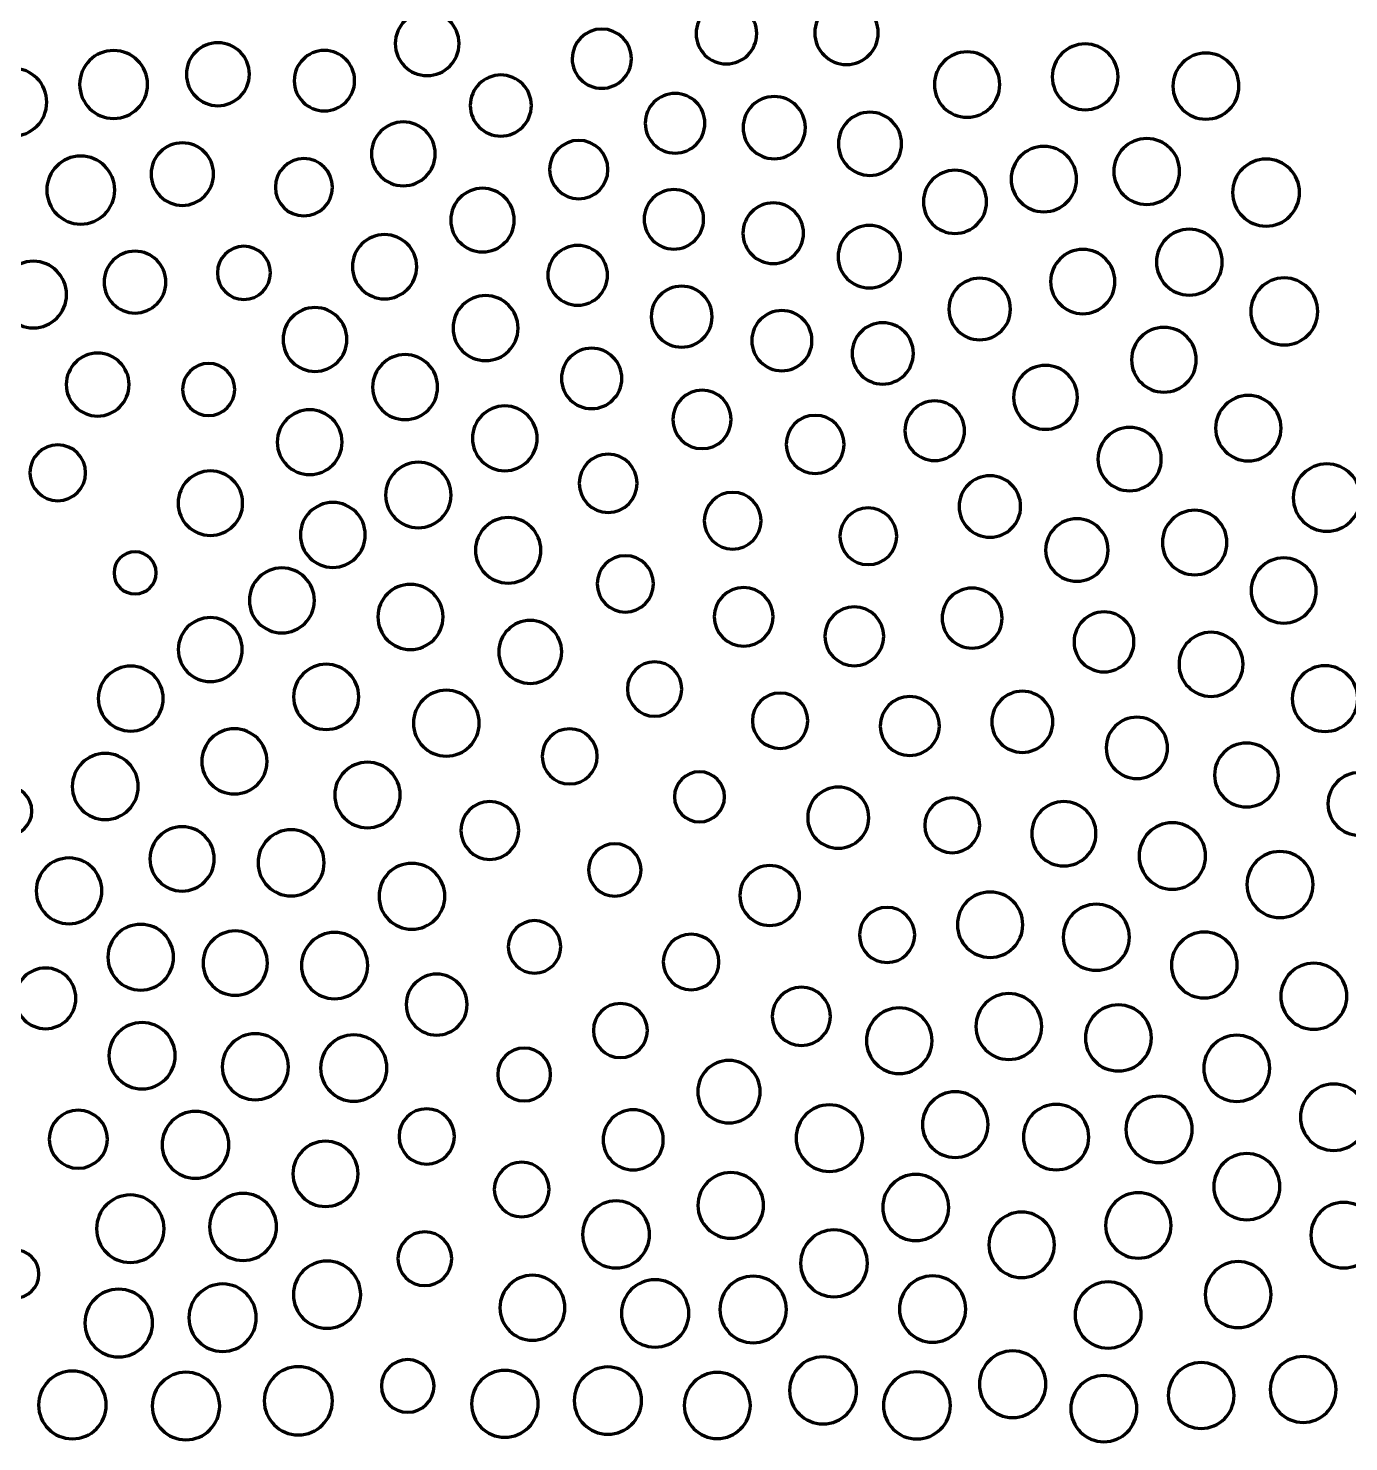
# Model space of a CAD drawing. Header units: inches. Extents: x 1318 to 1675, y 1362 to 1634.
# Drawn here: x 1550.1 to 1606.2, y 1361.9 to 1421.8 of the extents above; entities that cross this region are included whole.
import ezdxf

# ---------------------------------------------------------------- set-up
doc = ezdxf.new("R2010")
doc.units = ezdxf.units.IN
doc.header["$MEASUREMENT"] = 0
doc.layers.add('svg2985', color=7, linetype='Continuous')

# ---------------------------------------------------------------- blocks, each defined once
blk = doc.blocks.new('block 4')
at = {"layer": 'svg2985', "color": 7, "lineweight": 70}
for points in [[(1579.779, 1422.896), (1580.489, 1422.896), (1581.065, 1422.32), (1581.065, 1421.61), (1581.065, 1420.899), (1580.489, 1420.323), (1579.779, 1420.323), (1579.068, 1420.323), (1578.492, 1420.899), (1578.492, 1421.61), (1578.492, 1422.32), (1579.068, 1422.896), (1579.779, 1422.896)], [(1584.877, 1422.987), (1585.62, 1422.987), (1586.222, 1422.384), (1586.222, 1421.642), (1586.222, 1420.899), (1585.62, 1420.297), (1584.877, 1420.297), (1584.134, 1420.297), (1583.532, 1420.899), (1583.532, 1421.642), (1583.532, 1422.384), (1584.134, 1422.987), (1584.877, 1422.987)], [(1567.077, 1422.539), (1567.825, 1422.539), (1568.432, 1421.933), (1568.432, 1421.185), (1568.432, 1420.436), (1567.825, 1419.83), (1567.077, 1419.83), (1566.329, 1419.83), (1565.723, 1420.436), (1565.723, 1421.185), (1565.723, 1421.933), (1566.329, 1422.539), (1567.077, 1422.539)], [(1574.49, 1421.803), (1575.184, 1421.803), (1575.748, 1421.24), (1575.748, 1420.546), (1575.748, 1419.851), (1575.184, 1419.288), (1574.49, 1419.288), (1573.795, 1419.288), (1573.232, 1419.851), (1573.232, 1420.546), (1573.232, 1421.24), (1573.795, 1421.803), (1574.49, 1421.803)], [(1558.197, 1421.222), (1558.934, 1421.222), (1559.532, 1420.624), (1559.532, 1419.886), (1559.532, 1419.149), (1558.934, 1418.551), (1558.197, 1418.551), (1557.459, 1418.551), (1556.861, 1419.149), (1556.861, 1419.886), (1556.861, 1420.624), (1557.459, 1421.222), (1558.197, 1421.222)], [(1595.008, 1421.172), (1595.78, 1421.172), (1596.406, 1420.546), (1596.406, 1419.774), (1596.406, 1419.002), (1595.78, 1418.376), (1595.008, 1418.376), (1594.235, 1418.376), (1593.609, 1419.002), (1593.609, 1419.774), (1593.609, 1420.546), (1594.235, 1421.172), (1595.008, 1421.172)], [(1553.77, 1420.893), (1554.566, 1420.893), (1555.212, 1420.248), (1555.212, 1419.452), (1555.212, 1418.655), (1554.566, 1418.01), (1553.77, 1418.01), (1552.973, 1418.01), (1552.328, 1418.655), (1552.328, 1419.452), (1552.328, 1420.248), (1552.973, 1420.893), (1553.77, 1420.893)], [(1562.717, 1420.893), (1563.426, 1420.893), (1563.999, 1420.319), (1563.999, 1419.611), (1563.999, 1418.903), (1563.426, 1418.329), (1562.717, 1418.329), (1562.009, 1418.329), (1561.435, 1418.903), (1561.435, 1419.611), (1561.435, 1420.319), (1562.009, 1420.893), (1562.717, 1420.893)], [(1589.996, 1420.836), (1590.763, 1420.836), (1591.384, 1420.214), (1591.384, 1419.448), (1591.384, 1418.681), (1590.763, 1418.059), (1589.996, 1418.059), (1589.229, 1418.059), (1588.607, 1418.681), (1588.607, 1419.448), (1588.607, 1420.214), (1589.229, 1420.836), (1589.996, 1420.836)], [(1600.133, 1420.786), (1600.908, 1420.786), (1601.536, 1420.157), (1601.536, 1419.382), (1601.536, 1418.608), (1600.908, 1417.979), (1600.133, 1417.979), (1599.358, 1417.979), (1598.73, 1418.608), (1598.73, 1419.382), (1598.73, 1420.157), (1599.358, 1420.786), (1600.133, 1420.786)], [(1549.496, 1420.136), (1550.29, 1420.136), (1550.933, 1419.493), (1550.933, 1418.699), (1550.933, 1417.906), (1550.29, 1417.263), (1549.496, 1417.263), (1548.702, 1417.263), (1548.059, 1417.906), (1548.059, 1418.699), (1548.059, 1419.493), (1548.702, 1420.136), (1549.496, 1420.136)], [(1570.205, 1419.854), (1570.921, 1419.854), (1571.501, 1419.274), (1571.501, 1418.558), (1571.501, 1417.842), (1570.921, 1417.262), (1570.205, 1417.262), (1569.488, 1417.262), (1568.908, 1417.842), (1568.908, 1418.558), (1568.908, 1419.274), (1569.488, 1419.854), (1570.205, 1419.854)], [(1577.601, 1419.072), (1578.301, 1419.072), (1578.868, 1418.505), (1578.868, 1417.805), (1578.868, 1417.105), (1578.301, 1416.537), (1577.601, 1416.537), (1576.901, 1416.537), (1576.333, 1417.105), (1576.333, 1417.805), (1576.333, 1418.505), (1576.901, 1419.072), (1577.601, 1419.072)], [(1581.81, 1418.94), (1582.54, 1418.94), (1583.131, 1418.349), (1583.131, 1417.62), (1583.131, 1416.89), (1582.54, 1416.299), (1581.81, 1416.299), (1581.081, 1416.299), (1580.49, 1416.89), (1580.49, 1417.62), (1580.49, 1418.349), (1581.081, 1418.94), (1581.81, 1418.94)], [(1585.872, 1418.274), (1586.612, 1418.274), (1587.212, 1417.674), (1587.212, 1416.934), (1587.212, 1416.194), (1586.612, 1415.594), (1585.872, 1415.594), (1585.132, 1415.594), (1584.532, 1416.194), (1584.532, 1416.934), (1584.532, 1417.674), (1585.132, 1418.274), (1585.872, 1418.274)], [(1566.068, 1417.86), (1566.816, 1417.86), (1567.422, 1417.254), (1567.422, 1416.505), (1567.422, 1415.758), (1566.816, 1415.151), (1566.068, 1415.151), (1565.319, 1415.151), (1564.713, 1415.758), (1564.713, 1416.505), (1564.713, 1417.254), (1565.319, 1417.86), (1566.068, 1417.86)], [(1556.688, 1416.973), (1557.42, 1416.973), (1558.014, 1416.38), (1558.014, 1415.648), (1558.014, 1414.916), (1557.42, 1414.322), (1556.688, 1414.322), (1555.956, 1414.322), (1555.363, 1414.916), (1555.363, 1415.648), (1555.363, 1416.38), (1555.956, 1416.973), (1556.688, 1416.973)], [(1573.513, 1417.078), (1574.197, 1417.078), (1574.751, 1416.524), (1574.751, 1415.84), (1574.751, 1415.156), (1574.197, 1414.602), (1573.513, 1414.602), (1572.829, 1414.602), (1572.275, 1415.156), (1572.275, 1415.84), (1572.275, 1416.524), (1572.829, 1417.078), (1573.513, 1417.078)], [(1593.253, 1416.824), (1594.02, 1416.824), (1594.642, 1416.202), (1594.642, 1415.435), (1594.642, 1414.669), (1594.02, 1414.047), (1593.253, 1414.047), (1592.486, 1414.047), (1591.865, 1414.669), (1591.865, 1415.435), (1591.865, 1416.202), (1592.486, 1416.824), (1593.253, 1416.824)], [(1597.619, 1417.157), (1598.391, 1417.157), (1599.017, 1416.531), (1599.017, 1415.759), (1599.017, 1414.987), (1598.391, 1414.361), (1597.619, 1414.361), (1596.847, 1414.361), (1596.221, 1414.987), (1596.221, 1415.759), (1596.221, 1416.531), (1596.847, 1417.157), (1597.619, 1417.157)], [(1552.375, 1416.411), (1553.172, 1416.411), (1553.817, 1415.765), (1553.817, 1414.969), (1553.817, 1414.173), (1553.172, 1413.528), (1552.375, 1413.528), (1551.579, 1413.528), (1550.934, 1414.173), (1550.934, 1414.969), (1550.934, 1415.765), (1551.579, 1416.411), (1552.375, 1416.411)], [(1561.849, 1416.303), (1562.52, 1416.303), (1563.063, 1415.759), (1563.063, 1415.088), (1563.063, 1414.418), (1562.52, 1413.874), (1561.849, 1413.874), (1561.179, 1413.874), (1560.635, 1414.418), (1560.635, 1415.088), (1560.635, 1415.759), (1561.179, 1416.303), (1561.849, 1416.303)], [(1602.686, 1416.286), (1603.471, 1416.286), (1604.108, 1415.649), (1604.108, 1414.864), (1604.108, 1414.078), (1603.471, 1413.441), (1602.686, 1413.441), (1601.9, 1413.441), (1601.264, 1414.078), (1601.264, 1414.864), (1601.264, 1415.649), (1601.9, 1416.286), (1602.686, 1416.286)], [(1589.48, 1415.81), (1590.22, 1415.81), (1590.82, 1415.209), (1590.82, 1414.469), (1590.82, 1413.729), (1590.22, 1413.129), (1589.48, 1413.129), (1588.74, 1413.129), (1588.14, 1413.729), (1588.14, 1414.469), (1588.14, 1415.209), (1588.74, 1415.81), (1589.48, 1415.81)], [(1569.427, 1415.045), (1570.173, 1415.045), (1570.777, 1414.44), (1570.777, 1413.695), (1570.777, 1412.95), (1570.173, 1412.345), (1569.427, 1412.345), (1568.682, 1412.345), (1568.078, 1412.95), (1568.078, 1413.695), (1568.078, 1414.44), (1568.682, 1415.045), (1569.427, 1415.045)], [(1577.551, 1414.992), (1578.249, 1414.992), (1578.814, 1414.427), (1578.814, 1413.73), (1578.814, 1413.032), (1578.249, 1412.467), (1577.551, 1412.467), (1576.854, 1412.467), (1576.289, 1413.032), (1576.289, 1413.73), (1576.289, 1414.427), (1576.854, 1414.992), (1577.551, 1414.992)], [(1581.768, 1414.427), (1582.479, 1414.427), (1583.055, 1413.851), (1583.055, 1413.14), (1583.055, 1412.429), (1582.479, 1411.853), (1581.768, 1411.853), (1581.058, 1411.853), (1580.482, 1412.429), (1580.482, 1413.14), (1580.482, 1413.851), (1581.058, 1414.427), (1581.768, 1414.427)], [(1585.849, 1413.467), (1586.581, 1413.467), (1587.174, 1412.874), (1587.174, 1412.142), (1587.174, 1411.409), (1586.581, 1410.816), (1585.849, 1410.816), (1585.117, 1410.816), (1584.523, 1411.409), (1584.523, 1412.142), (1584.523, 1412.874), (1585.117, 1413.467), (1585.849, 1413.467)], [(1599.429, 1413.31), (1600.201, 1413.31), (1600.827, 1412.684), (1600.827, 1411.912), (1600.827, 1411.139), (1600.201, 1410.513), (1599.429, 1410.513), (1598.657, 1410.513), (1598.031, 1411.139), (1598.031, 1411.912), (1598.031, 1412.684), (1598.657, 1413.31), (1599.429, 1413.31)], [(1565.269, 1413.082), (1566.022, 1413.082), (1566.633, 1412.471), (1566.633, 1411.718), (1566.633, 1410.964), (1566.022, 1410.354), (1565.269, 1410.354), (1564.515, 1410.354), (1563.905, 1410.964), (1563.905, 1411.718), (1563.905, 1412.471), (1564.515, 1413.082), (1565.269, 1413.082)], [(1573.468, 1412.621), (1574.168, 1412.621), (1574.735, 1412.054), (1574.735, 1411.354), (1574.735, 1410.654), (1574.168, 1410.086), (1573.468, 1410.086), (1572.768, 1410.086), (1572.2, 1410.654), (1572.2, 1411.354), (1572.2, 1412.054), (1572.768, 1412.621), (1573.468, 1412.621)], [(1554.678, 1412.373), (1555.402, 1412.373), (1555.989, 1411.786), (1555.989, 1411.062), (1555.989, 1410.338), (1555.402, 1409.751), (1554.678, 1409.751), (1553.954, 1409.751), (1553.367, 1410.338), (1553.367, 1411.062), (1553.367, 1411.786), (1553.954, 1412.373), (1554.678, 1412.373)], [(1559.301, 1412.583), (1559.923, 1412.583), (1560.427, 1412.078), (1560.427, 1411.456), (1560.427, 1410.833), (1559.923, 1410.329), (1559.301, 1410.329), (1558.678, 1410.329), (1558.173, 1410.833), (1558.173, 1411.456), (1558.173, 1412.078), (1558.678, 1412.583), (1559.301, 1412.583)], [(1594.907, 1412.451), (1595.66, 1412.451), (1596.271, 1411.84), (1596.271, 1411.086), (1596.271, 1410.333), (1595.66, 1409.722), (1594.907, 1409.722), (1594.153, 1409.722), (1593.542, 1410.333), (1593.542, 1411.086), (1593.542, 1411.84), (1594.153, 1412.451), (1594.907, 1412.451)], [(1550.361, 1411.947), (1551.141, 1411.947), (1551.774, 1411.314), (1551.774, 1410.534), (1551.774, 1409.754), (1551.141, 1409.121), (1550.361, 1409.121), (1549.581, 1409.121), (1548.948, 1409.754), (1548.948, 1410.534), (1548.948, 1411.314), (1549.581, 1411.947), (1550.361, 1411.947)], [(1577.88, 1410.889), (1578.594, 1410.889), (1579.172, 1410.31), (1579.172, 1409.597), (1579.172, 1408.884), (1578.594, 1408.305), (1577.88, 1408.305), (1577.167, 1408.305), (1576.589, 1408.884), (1576.589, 1409.597), (1576.589, 1410.31), (1577.167, 1410.889), (1577.88, 1410.889)], [(1590.531, 1411.227), (1591.252, 1411.227), (1591.837, 1410.642), (1591.837, 1409.921), (1591.837, 1409.199), (1591.252, 1408.615), (1590.531, 1408.615), (1589.81, 1408.615), (1589.225, 1409.199), (1589.225, 1409.921), (1589.225, 1410.642), (1589.81, 1411.227), (1590.531, 1411.227)], [(1603.457, 1411.24), (1604.242, 1411.24), (1604.879, 1410.604), (1604.879, 1409.818), (1604.879, 1409.032), (1604.242, 1408.396), (1603.457, 1408.396), (1602.671, 1408.396), (1602.034, 1409.032), (1602.034, 1409.818), (1602.034, 1410.604), (1602.671, 1411.24), (1603.457, 1411.24)], [(1569.557, 1410.49), (1570.318, 1410.49), (1570.935, 1409.872), (1570.935, 1409.111), (1570.935, 1408.349), (1570.318, 1407.732), (1569.557, 1407.732), (1568.795, 1407.732), (1568.178, 1408.349), (1568.178, 1409.111), (1568.178, 1409.872), (1568.795, 1410.49), (1569.557, 1410.49)], [(1562.315, 1409.984), (1563.063, 1409.984), (1563.67, 1409.377), (1563.67, 1408.629), (1563.67, 1407.881), (1563.063, 1407.274), (1562.315, 1407.274), (1561.567, 1407.274), (1560.96, 1407.881), (1560.96, 1408.629), (1560.96, 1409.377), (1561.567, 1409.984), (1562.315, 1409.984)], [(1582.134, 1409.856), (1582.839, 1409.856), (1583.411, 1409.285), (1583.411, 1408.58), (1583.411, 1407.874), (1582.839, 1407.302), (1582.134, 1407.302), (1581.428, 1407.302), (1580.856, 1407.874), (1580.856, 1408.58), (1580.856, 1409.285), (1581.428, 1409.856), (1582.134, 1409.856)], [(1586.414, 1409.34), (1587.133, 1409.34), (1587.715, 1408.758), (1587.715, 1408.039), (1587.715, 1407.32), (1587.133, 1406.738), (1586.414, 1406.738), (1585.695, 1406.738), (1585.113, 1407.32), (1585.113, 1408.039), (1585.113, 1408.758), (1585.695, 1409.34), (1586.414, 1409.34)], [(1598.349, 1409.143), (1599.108, 1409.143), (1599.723, 1408.528), (1599.723, 1407.769), (1599.723, 1407.01), (1599.108, 1406.395), (1598.349, 1406.395), (1597.591, 1406.395), (1596.975, 1407.01), (1596.975, 1407.769), (1596.975, 1408.528), (1597.591, 1409.143), (1598.349, 1409.143)], [(1553.093, 1408.05), (1553.83, 1408.05), (1554.428, 1407.452), (1554.428, 1406.715), (1554.428, 1405.978), (1553.83, 1405.38), (1553.093, 1405.38), (1552.355, 1405.38), (1551.758, 1405.978), (1551.758, 1406.715), (1551.758, 1407.452), (1552.355, 1408.05), (1553.093, 1408.05)], [(1566.142, 1407.987), (1566.903, 1407.987), (1567.521, 1407.37), (1567.521, 1406.608), (1567.521, 1405.847), (1566.903, 1405.229), (1566.142, 1405.229), (1565.38, 1405.229), (1564.763, 1405.847), (1564.763, 1406.608), (1564.763, 1407.37), (1565.38, 1407.987), (1566.142, 1407.987)], [(1574.059, 1408.258), (1574.767, 1408.258), (1575.341, 1407.684), (1575.341, 1406.976), (1575.341, 1406.268), (1574.767, 1405.694), (1574.059, 1405.694), (1573.351, 1405.694), (1572.777, 1406.268), (1572.777, 1406.976), (1572.777, 1407.684), (1573.351, 1408.258), (1574.059, 1408.258)], [(1557.804, 1407.616), (1558.416, 1407.616), (1558.912, 1407.12), (1558.912, 1406.508), (1558.912, 1405.896), (1558.416, 1405.401), (1557.804, 1405.401), (1557.192, 1405.401), (1556.696, 1405.896), (1556.696, 1406.508), (1556.696, 1407.12), (1557.192, 1407.616), (1557.804, 1407.616)], [(1593.323, 1407.526), (1594.071, 1407.526), (1594.678, 1406.92), (1594.678, 1406.172), (1594.678, 1405.424), (1594.071, 1404.817), (1593.323, 1404.817), (1592.575, 1404.817), (1591.968, 1405.424), (1591.968, 1406.172), (1591.968, 1406.92), (1592.575, 1407.526), (1593.323, 1407.526)], [(1578.746, 1406.473), (1579.43, 1406.473), (1579.985, 1405.918), (1579.985, 1405.234), (1579.985, 1404.55), (1579.43, 1403.996), (1578.746, 1403.996), (1578.063, 1403.996), (1577.508, 1404.55), (1577.508, 1405.234), (1577.508, 1405.918), (1578.063, 1406.473), (1578.746, 1406.473)], [(1588.621, 1406.025), (1589.321, 1406.025), (1589.888, 1405.457), (1589.888, 1404.757), (1589.888, 1404.058), (1589.321, 1403.49), (1588.621, 1403.49), (1587.921, 1403.49), (1587.354, 1404.058), (1587.354, 1404.757), (1587.354, 1405.457), (1587.921, 1406.025), (1588.621, 1406.025)], [(1601.931, 1406.254), (1602.698, 1406.254), (1603.32, 1405.632), (1603.32, 1404.865), (1603.32, 1404.099), (1602.698, 1403.477), (1601.931, 1403.477), (1601.164, 1403.477), (1600.542, 1404.099), (1600.542, 1404.865), (1600.542, 1405.632), (1601.164, 1406.254), (1601.931, 1406.254)], [(1562.092, 1405.644), (1562.851, 1405.644), (1563.466, 1405.029), (1563.466, 1404.271), (1563.466, 1403.512), (1562.851, 1402.897), (1562.092, 1402.897), (1561.333, 1402.897), (1560.718, 1403.512), (1560.718, 1404.271), (1560.718, 1405.029), (1561.333, 1405.644), (1562.092, 1405.644)], [(1570.374, 1405.809), (1571.132, 1405.809), (1571.748, 1405.194), (1571.748, 1404.435), (1571.748, 1403.676), (1571.132, 1403.061), (1570.374, 1403.061), (1569.615, 1403.061), (1569, 1403.676), (1569, 1404.435), (1569, 1405.194), (1569.615, 1405.809), (1570.374, 1405.809)], [(1583.546, 1405.41), (1584.228, 1405.41), (1584.78, 1404.858), (1584.78, 1404.176), (1584.78, 1403.495), (1584.228, 1402.943), (1583.546, 1402.943), (1582.865, 1402.943), (1582.313, 1403.495), (1582.313, 1404.176), (1582.313, 1404.858), (1582.865, 1405.41), (1583.546, 1405.41)], [(1596.894, 1404.898), (1597.637, 1404.898), (1598.239, 1404.296), (1598.239, 1403.554), (1598.239, 1402.811), (1597.637, 1402.209), (1596.894, 1402.209), (1596.151, 1402.209), (1595.549, 1402.811), (1595.549, 1403.554), (1595.549, 1404.296), (1596.151, 1404.898), (1596.894, 1404.898)], [(1551.398, 1404.156), (1552.052, 1404.156), (1552.583, 1403.625), (1552.583, 1402.971), (1552.583, 1402.316), (1552.052, 1401.786), (1551.398, 1401.786), (1550.744, 1401.786), (1550.213, 1402.316), (1550.213, 1402.971), (1550.213, 1403.625), (1550.744, 1404.156), (1551.398, 1404.156)], [(1574.76, 1403.76), (1575.441, 1403.76), (1575.993, 1403.207), (1575.993, 1402.526), (1575.993, 1401.845), (1575.441, 1401.293), (1574.76, 1401.293), (1574.079, 1401.293), (1573.527, 1401.845), (1573.527, 1402.526), (1573.527, 1403.207), (1574.079, 1403.76), (1574.76, 1403.76)], [(1557.878, 1403.052), (1558.634, 1403.052), (1559.247, 1402.439), (1559.247, 1401.683), (1559.247, 1400.927), (1558.634, 1400.314), (1557.878, 1400.314), (1557.122, 1400.314), (1556.509, 1400.927), (1556.509, 1401.683), (1556.509, 1402.439), (1557.122, 1403.052), (1557.878, 1403.052)], [(1566.703, 1403.417), (1567.47, 1403.417), (1568.091, 1402.795), (1568.091, 1402.028), (1568.091, 1401.261), (1567.47, 1400.64), (1566.703, 1400.64), (1565.936, 1400.64), (1565.314, 1401.261), (1565.314, 1402.028), (1565.314, 1402.795), (1565.936, 1403.417), (1566.703, 1403.417)], [(1605.266, 1403.347), (1606.054, 1403.347), (1606.693, 1402.709), (1606.693, 1401.92), (1606.693, 1401.132), (1606.054, 1400.493), (1605.266, 1400.493), (1604.477, 1400.493), (1603.838, 1401.132), (1603.838, 1401.92), (1603.838, 1402.709), (1604.477, 1403.347), (1605.266, 1403.347)], [(1590.962, 1402.848), (1591.684, 1402.848), (1592.268, 1402.263), (1592.268, 1401.542), (1592.268, 1400.821), (1591.684, 1400.236), (1590.962, 1400.236), (1590.241, 1400.236), (1589.656, 1400.821), (1589.656, 1401.542), (1589.656, 1402.263), (1590.241, 1402.848), (1590.962, 1402.848)], [(1580.044, 1402.14), (1580.709, 1402.14), (1581.248, 1401.601), (1581.248, 1400.936), (1581.248, 1400.271), (1580.709, 1399.732), (1580.044, 1399.732), (1579.379, 1399.732), (1578.839, 1400.271), (1578.839, 1400.936), (1578.839, 1401.601), (1579.379, 1402.14), (1580.044, 1402.14)], [(1563.074, 1401.713), (1563.836, 1401.713), (1564.453, 1401.096), (1564.453, 1400.334), (1564.453, 1399.572), (1563.836, 1398.955), (1563.074, 1398.955), (1562.313, 1398.955), (1561.696, 1399.572), (1561.696, 1400.334), (1561.696, 1401.096), (1562.313, 1401.713), (1563.074, 1401.713)], [(1585.801, 1401.483), (1586.466, 1401.483), (1587.006, 1400.943), (1587.006, 1400.278), (1587.006, 1399.613), (1586.466, 1399.074), (1585.801, 1399.074), (1585.136, 1399.074), (1584.597, 1399.613), (1584.597, 1400.278), (1584.597, 1400.943), (1585.136, 1401.483), (1585.801, 1401.483)], [(1599.653, 1401.381), (1600.409, 1401.381), (1601.022, 1400.768), (1601.022, 1400.012), (1601.022, 1399.255), (1600.409, 1398.643), (1599.653, 1398.643), (1598.897, 1398.643), (1598.284, 1399.255), (1598.284, 1400.012), (1598.284, 1400.768), (1598.897, 1401.381), (1599.653, 1401.381)], [(1570.516, 1401.072), (1571.283, 1401.072), (1571.904, 1400.45), (1571.904, 1399.683), (1571.904, 1398.917), (1571.283, 1398.295), (1570.516, 1398.295), (1569.749, 1398.295), (1569.127, 1398.917), (1569.127, 1399.683), (1569.127, 1400.45), (1569.749, 1401.072), (1570.516, 1401.072)], [(1594.655, 1401.021), (1595.388, 1401.021), (1595.981, 1400.428), (1595.981, 1399.695), (1595.981, 1398.963), (1595.388, 1398.37), (1594.655, 1398.37), (1593.923, 1398.37), (1593.33, 1398.963), (1593.33, 1399.695), (1593.33, 1400.428), (1593.923, 1401.021), (1594.655, 1401.021)], [(1554.681, 1399.618), (1555.175, 1399.618), (1555.576, 1399.218), (1555.576, 1398.724), (1555.576, 1398.23), (1555.175, 1397.829), (1554.681, 1397.829), (1554.187, 1397.829), (1553.786, 1398.23), (1553.786, 1398.724), (1553.786, 1399.218), (1554.187, 1399.618), (1554.681, 1399.618)], [(1575.489, 1399.454), (1576.149, 1399.454), (1576.684, 1398.919), (1576.684, 1398.259), (1576.684, 1397.599), (1576.149, 1397.064), (1575.489, 1397.064), (1574.829, 1397.064), (1574.294, 1397.599), (1574.294, 1398.259), (1574.294, 1398.919), (1574.829, 1399.454), (1575.489, 1399.454)], [(1560.91, 1398.937), (1561.672, 1398.937), (1562.289, 1398.319), (1562.289, 1397.558), (1562.289, 1396.797), (1561.672, 1396.179), (1560.91, 1396.179), (1560.149, 1396.179), (1559.531, 1396.797), (1559.531, 1397.558), (1559.531, 1398.319), (1560.149, 1398.937), (1560.91, 1398.937)], [(1603.435, 1399.36), (1604.199, 1399.36), (1604.818, 1398.74), (1604.818, 1397.976), (1604.818, 1397.212), (1604.199, 1396.593), (1603.435, 1396.593), (1602.671, 1396.593), (1602.051, 1397.212), (1602.051, 1397.976), (1602.051, 1398.74), (1602.671, 1399.36), (1603.435, 1399.36)], [(1566.368, 1398.238), (1567.132, 1398.238), (1567.752, 1397.619), (1567.752, 1396.855), (1567.752, 1396.09), (1567.132, 1395.471), (1566.368, 1395.471), (1565.604, 1395.471), (1564.985, 1396.09), (1564.985, 1396.855), (1564.985, 1397.619), (1565.604, 1398.238), (1566.368, 1398.238)], [(1580.512, 1398.108), (1581.201, 1398.108), (1581.76, 1397.549), (1581.76, 1396.859), (1581.76, 1396.17), (1581.201, 1395.612), (1580.512, 1395.612), (1579.822, 1395.612), (1579.263, 1396.17), (1579.263, 1396.859), (1579.263, 1397.549), (1579.822, 1398.108), (1580.512, 1398.108)], [(1590.205, 1398.08), (1590.908, 1398.08), (1591.478, 1397.51), (1591.478, 1396.807), (1591.478, 1396.105), (1590.908, 1395.535), (1590.205, 1395.535), (1589.503, 1395.535), (1588.933, 1396.105), (1588.933, 1396.807), (1588.933, 1397.51), (1589.503, 1398.08), (1590.205, 1398.08)], [(1585.207, 1397.283), (1585.896, 1397.283), (1586.455, 1396.724), (1586.455, 1396.035), (1586.455, 1395.346), (1585.896, 1394.787), (1585.207, 1394.787), (1584.517, 1394.787), (1583.958, 1395.346), (1583.958, 1396.035), (1583.958, 1396.724), (1584.517, 1397.283), (1585.207, 1397.283)], [(1595.807, 1397.066), (1596.51, 1397.066), (1597.079, 1396.497), (1597.079, 1395.794), (1597.079, 1395.091), (1596.51, 1394.522), (1595.807, 1394.522), (1595.104, 1394.522), (1594.535, 1395.091), (1594.535, 1395.794), (1594.535, 1396.497), (1595.104, 1397.066), (1595.807, 1397.066)], [(1557.873, 1396.828), (1558.624, 1396.828), (1559.232, 1396.219), (1559.232, 1395.469), (1559.232, 1394.718), (1558.624, 1394.109), (1557.873, 1394.109), (1557.122, 1394.109), (1556.513, 1394.718), (1556.513, 1395.469), (1556.513, 1396.219), (1557.122, 1396.828), (1557.873, 1396.828)], [(1571.455, 1396.705), (1572.192, 1396.705), (1572.79, 1396.108), (1572.79, 1395.37), (1572.79, 1394.633), (1572.192, 1394.035), (1571.455, 1394.035), (1570.717, 1394.035), (1570.119, 1394.633), (1570.119, 1395.37), (1570.119, 1396.108), (1570.717, 1396.705), (1571.455, 1396.705)], [(1600.35, 1396.203), (1601.1, 1396.203), (1601.709, 1395.595), (1601.709, 1394.844), (1601.709, 1394.093), (1601.1, 1393.485), (1600.35, 1393.485), (1599.598, 1393.485), (1598.99, 1394.093), (1598.99, 1394.844), (1598.99, 1395.595), (1599.598, 1396.203), (1600.35, 1396.203)], [(1554.496, 1394.768), (1555.257, 1394.768), (1555.875, 1394.15), (1555.875, 1393.389), (1555.875, 1392.627), (1555.257, 1392.01), (1554.496, 1392.01), (1553.735, 1392.01), (1553.117, 1392.627), (1553.117, 1393.389), (1553.117, 1394.15), (1553.735, 1394.768), (1554.496, 1394.768)], [(1562.794, 1394.846), (1563.558, 1394.846), (1564.177, 1394.227), (1564.177, 1393.463), (1564.177, 1392.698), (1563.558, 1392.079), (1562.794, 1392.079), (1562.03, 1392.079), (1561.41, 1392.698), (1561.41, 1393.463), (1561.41, 1394.227), (1562.03, 1394.846), (1562.794, 1394.846)], [(1576.732, 1394.952), (1577.37, 1394.952), (1577.888, 1394.434), (1577.888, 1393.796), (1577.888, 1393.157), (1577.37, 1392.64), (1576.732, 1392.64), (1576.093, 1392.64), (1575.576, 1393.157), (1575.576, 1393.796), (1575.576, 1394.434), (1576.093, 1394.952), (1576.732, 1394.952)], [(1605.187, 1394.781), (1605.956, 1394.781), (1606.58, 1394.157), (1606.58, 1393.387), (1606.58, 1392.618), (1605.956, 1391.994), (1605.187, 1391.994), (1604.417, 1391.994), (1603.794, 1392.618), (1603.794, 1393.387), (1603.794, 1394.157), (1604.417, 1394.781), (1605.187, 1394.781)], [(1567.892, 1393.745), (1568.664, 1393.745), (1569.29, 1393.119), (1569.29, 1392.347), (1569.29, 1391.575), (1568.664, 1390.949), (1567.892, 1390.949), (1567.12, 1390.949), (1566.494, 1391.575), (1566.494, 1392.347), (1566.494, 1393.119), (1567.12, 1393.745), (1567.892, 1393.745)], [(1582.06, 1393.624), (1582.709, 1393.624), (1583.235, 1393.098), (1583.235, 1392.449), (1583.235, 1391.799), (1582.709, 1391.273), (1582.06, 1391.273), (1581.41, 1391.273), (1580.884, 1391.799), (1580.884, 1392.449), (1580.884, 1393.098), (1581.41, 1393.624), (1582.06, 1393.624)], [(1587.564, 1393.478), (1588.256, 1393.478), (1588.817, 1392.918), (1588.817, 1392.226), (1588.817, 1391.534), (1588.256, 1390.973), (1587.564, 1390.973), (1586.872, 1390.973), (1586.311, 1391.534), (1586.311, 1392.226), (1586.311, 1392.918), (1586.872, 1393.478), (1587.564, 1393.478)], [(1592.338, 1393.7), (1593.053, 1393.7), (1593.634, 1393.12), (1593.634, 1392.404), (1593.634, 1391.688), (1593.053, 1391.108), (1592.338, 1391.108), (1591.622, 1391.108), (1591.041, 1391.688), (1591.041, 1392.404), (1591.041, 1393.12), (1591.622, 1393.7), (1592.338, 1393.7)], [(1597.202, 1392.599), (1597.921, 1392.599), (1598.504, 1392.016), (1598.504, 1391.297), (1598.504, 1390.579), (1597.921, 1389.996), (1597.202, 1389.996), (1596.483, 1389.996), (1595.901, 1390.579), (1595.901, 1391.297), (1595.901, 1392.016), (1596.483, 1392.599), (1597.202, 1392.599)], [(1558.896, 1392.109), (1559.66, 1392.109), (1560.28, 1391.49), (1560.28, 1390.725), (1560.28, 1389.961), (1559.66, 1389.342), (1558.896, 1389.342), (1558.132, 1389.342), (1557.513, 1389.961), (1557.513, 1390.725), (1557.513, 1391.49), (1558.132, 1392.109), (1558.896, 1392.109)], [(1573.129, 1392.107), (1573.775, 1392.107), (1574.299, 1391.583), (1574.299, 1390.936), (1574.299, 1390.29), (1573.775, 1389.766), (1573.129, 1389.766), (1572.482, 1389.766), (1571.958, 1390.29), (1571.958, 1390.936), (1571.958, 1391.583), (1572.482, 1392.107), (1573.129, 1392.107)], [(1553.414, 1391.062), (1554.189, 1391.062), (1554.817, 1390.434), (1554.817, 1389.659), (1554.817, 1388.885), (1554.189, 1388.256), (1553.414, 1388.256), (1552.639, 1388.256), (1552.011, 1388.885), (1552.011, 1389.659), (1552.011, 1390.434), (1552.639, 1391.062), (1553.414, 1391.062)], [(1601.853, 1391.501), (1602.601, 1391.501), (1603.208, 1390.895), (1603.208, 1390.146), (1603.208, 1389.398), (1602.601, 1388.792), (1601.853, 1388.792), (1601.105, 1388.792), (1600.498, 1389.398), (1600.498, 1390.146), (1600.498, 1390.895), (1601.105, 1391.501), (1601.853, 1391.501)], [(1564.545, 1390.688), (1565.312, 1390.688), (1565.933, 1390.066), (1565.933, 1389.3), (1565.933, 1388.533), (1565.312, 1387.911), (1564.545, 1387.911), (1563.778, 1387.911), (1563.156, 1388.533), (1563.156, 1389.3), (1563.156, 1390.066), (1563.778, 1390.688), (1564.545, 1390.688)], [(1578.637, 1390.286), (1579.225, 1390.286), (1579.702, 1389.809), (1579.702, 1389.221), (1579.702, 1388.634), (1579.225, 1388.157), (1578.637, 1388.157), (1578.05, 1388.157), (1577.573, 1388.634), (1577.573, 1389.221), (1577.573, 1389.809), (1578.05, 1390.286), (1578.637, 1390.286)], [(1606.638, 1390.245), (1607.369, 1390.245), (1607.963, 1389.652), (1607.963, 1388.92), (1607.963, 1388.187), (1607.369, 1387.594), (1606.638, 1387.594), (1605.905, 1387.594), (1605.312, 1388.187), (1605.312, 1388.92), (1605.312, 1389.652), (1605.905, 1390.245), (1606.638, 1390.245)], [(1549.247, 1389.671), (1549.829, 1389.671), (1550.301, 1389.199), (1550.301, 1388.617), (1550.301, 1388.034), (1549.829, 1387.563), (1549.247, 1387.563), (1548.665, 1387.563), (1548.193, 1388.034), (1548.193, 1388.617), (1548.193, 1389.199), (1548.665, 1389.671), (1549.247, 1389.671)], [(1584.526, 1389.632), (1585.242, 1389.632), (1585.822, 1389.051), (1585.822, 1388.335), (1585.822, 1387.619), (1585.242, 1387.039), (1584.526, 1387.039), (1583.81, 1387.039), (1583.229, 1387.619), (1583.229, 1388.335), (1583.229, 1389.051), (1583.81, 1389.632), (1584.526, 1389.632)], [(1569.738, 1389.026), (1570.416, 1389.026), (1570.967, 1388.476), (1570.967, 1387.797), (1570.967, 1387.118), (1570.416, 1386.568), (1569.738, 1386.568), (1569.059, 1386.568), (1568.509, 1387.118), (1568.509, 1387.797), (1568.509, 1388.476), (1569.059, 1389.026), (1569.738, 1389.026)], [(1589.363, 1389.177), (1590.007, 1389.177), (1590.529, 1388.655), (1590.529, 1388.011), (1590.529, 1387.367), (1590.007, 1386.845), (1589.363, 1386.845), (1588.719, 1386.845), (1588.197, 1387.367), (1588.197, 1388.011), (1588.197, 1388.655), (1588.719, 1389.177), (1589.363, 1389.177)], [(1594.101, 1389.02), (1594.855, 1389.02), (1595.466, 1388.409), (1595.466, 1387.656), (1595.466, 1386.902), (1594.855, 1386.291), (1594.101, 1386.291), (1593.348, 1386.291), (1592.737, 1386.902), (1592.737, 1387.656), (1592.737, 1388.409), (1593.348, 1389.02), (1594.101, 1389.02)], [(1598.707, 1388.122), (1599.488, 1388.122), (1600.12, 1387.49), (1600.12, 1386.71), (1600.12, 1385.93), (1599.488, 1385.297), (1598.707, 1385.297), (1597.927, 1385.297), (1597.294, 1385.93), (1597.294, 1386.71), (1597.294, 1387.49), (1597.927, 1388.122), (1598.707, 1388.122)], [(1556.675, 1387.952), (1557.429, 1387.952), (1558.04, 1387.341), (1558.04, 1386.588), (1558.04, 1385.834), (1557.429, 1385.224), (1556.675, 1385.224), (1555.922, 1385.224), (1555.311, 1385.834), (1555.311, 1386.588), (1555.311, 1387.341), (1555.922, 1387.952), (1556.675, 1387.952)], [(1561.303, 1387.823), (1562.078, 1387.823), (1562.706, 1387.195), (1562.706, 1386.42), (1562.706, 1385.645), (1562.078, 1385.017), (1561.303, 1385.017), (1560.528, 1385.017), (1559.9, 1385.645), (1559.9, 1386.42), (1559.9, 1387.195), (1560.528, 1387.823), (1561.303, 1387.823)], [(1575.042, 1387.23), (1575.656, 1387.23), (1576.155, 1386.732), (1576.155, 1386.118), (1576.155, 1385.504), (1575.656, 1385.006), (1575.042, 1385.006), (1574.428, 1385.006), (1573.93, 1385.504), (1573.93, 1386.118), (1573.93, 1386.732), (1574.428, 1387.23), (1575.042, 1387.23)], [(1603.275, 1386.901), (1604.05, 1386.901), (1604.678, 1386.273), (1604.678, 1385.498), (1604.678, 1384.723), (1604.05, 1384.095), (1603.275, 1384.095), (1602.501, 1384.095), (1601.872, 1384.723), (1601.872, 1385.498), (1601.872, 1386.273), (1602.501, 1386.901), (1603.275, 1386.901)], [(1551.876, 1386.625), (1552.646, 1386.625), (1553.27, 1386.001), (1553.27, 1385.232), (1553.27, 1384.462), (1552.646, 1383.838), (1551.876, 1383.838), (1551.107, 1383.838), (1550.483, 1384.462), (1550.483, 1385.232), (1550.483, 1386.001), (1551.107, 1386.625), (1551.876, 1386.625)], [(1566.432, 1386.398), (1567.204, 1386.398), (1567.83, 1385.772), (1567.83, 1385), (1567.83, 1384.228), (1567.204, 1383.602), (1566.432, 1383.602), (1565.66, 1383.602), (1565.034, 1384.228), (1565.034, 1385), (1565.034, 1385.772), (1565.66, 1386.398), (1566.432, 1386.398)], [(1581.617, 1386.301), (1582.318, 1386.301), (1582.885, 1385.733), (1582.885, 1385.033), (1582.885, 1384.333), (1582.318, 1383.766), (1581.617, 1383.766), (1580.918, 1383.766), (1580.35, 1384.333), (1580.35, 1385.033), (1580.35, 1385.733), (1580.918, 1386.301), (1581.617, 1386.301)], [(1590.973, 1385.182), (1591.74, 1385.182), (1592.361, 1384.56), (1592.361, 1383.793), (1592.361, 1383.026), (1591.74, 1382.405), (1590.973, 1382.405), (1590.206, 1382.405), (1589.584, 1383.026), (1589.584, 1383.793), (1589.584, 1384.56), (1590.206, 1385.182), (1590.973, 1385.182)], [(1586.599, 1384.53), (1587.246, 1384.53), (1587.77, 1384.006), (1587.77, 1383.36), (1587.77, 1382.713), (1587.246, 1382.189), (1586.599, 1382.189), (1585.952, 1382.189), (1585.428, 1382.713), (1585.428, 1383.36), (1585.428, 1384.006), (1585.952, 1384.53), (1586.599, 1384.53)], [(1595.48, 1384.664), (1596.255, 1384.664), (1596.883, 1384.036), (1596.883, 1383.261), (1596.883, 1382.487), (1596.255, 1381.858), (1595.48, 1381.858), (1594.705, 1381.858), (1594.077, 1382.487), (1594.077, 1383.261), (1594.077, 1384.036), (1594.705, 1384.664), (1595.48, 1384.664)], [(1571.636, 1383.967), (1572.25, 1383.967), (1572.748, 1383.468), (1572.748, 1382.854), (1572.748, 1382.24), (1572.25, 1381.742), (1571.636, 1381.742), (1571.021, 1381.742), (1570.523, 1382.24), (1570.523, 1382.854), (1570.523, 1383.468), (1571.021, 1383.967), (1571.636, 1383.967)], [(1554.919, 1383.809), (1555.688, 1383.809), (1556.312, 1383.185), (1556.312, 1382.416), (1556.312, 1381.646), (1555.688, 1381.022), (1554.919, 1381.022), (1554.149, 1381.022), (1553.525, 1381.646), (1553.525, 1382.416), (1553.525, 1383.185), (1554.149, 1383.809), (1554.919, 1383.809)], [(1558.932, 1383.53), (1559.685, 1383.53), (1560.296, 1382.919), (1560.296, 1382.166), (1560.296, 1381.412), (1559.685, 1380.802), (1558.932, 1380.802), (1558.178, 1380.802), (1557.568, 1381.412), (1557.568, 1382.166), (1557.568, 1382.919), (1558.178, 1383.53), (1558.932, 1383.53)], [(1563.149, 1383.468), (1563.927, 1383.468), (1564.557, 1382.837), (1564.557, 1382.06), (1564.557, 1381.282), (1563.927, 1380.652), (1563.149, 1380.652), (1562.372, 1380.652), (1561.742, 1381.282), (1561.742, 1382.06), (1561.742, 1382.837), (1562.372, 1383.468), (1563.149, 1383.468)], [(1578.282, 1383.393), (1578.933, 1383.393), (1579.462, 1382.865), (1579.462, 1382.213), (1579.462, 1381.561), (1578.933, 1381.033), (1578.282, 1381.033), (1577.629, 1381.033), (1577.101, 1381.561), (1577.101, 1382.213), (1577.101, 1382.865), (1577.629, 1383.393), (1578.282, 1383.393)], [(1600.065, 1383.481), (1600.837, 1383.481), (1601.463, 1382.855), (1601.463, 1382.083), (1601.463, 1381.311), (1600.837, 1380.685), (1600.065, 1380.685), (1599.293, 1380.685), (1598.667, 1381.311), (1598.667, 1382.083), (1598.667, 1382.855), (1599.293, 1383.481), (1600.065, 1383.481)], [(1604.711, 1382.161), (1605.486, 1382.161), (1606.114, 1381.533), (1606.114, 1380.758), (1606.114, 1379.983), (1605.486, 1379.355), (1604.711, 1379.355), (1603.936, 1379.355), (1603.308, 1379.983), (1603.308, 1380.758), (1603.308, 1381.533), (1603.936, 1382.161), (1604.711, 1382.161)], [(1550.883, 1381.955), (1551.594, 1381.955), (1552.17, 1381.379), (1552.17, 1380.669), (1552.17, 1379.958), (1551.594, 1379.382), (1550.883, 1379.382), (1550.172, 1379.382), (1549.596, 1379.958), (1549.596, 1380.669), (1549.596, 1381.379), (1550.172, 1381.955), (1550.883, 1381.955)], [(1567.483, 1381.696), (1568.196, 1381.696), (1568.774, 1381.117), (1568.774, 1380.404), (1568.774, 1379.69), (1568.196, 1379.112), (1567.483, 1379.112), (1566.769, 1379.112), (1566.191, 1379.69), (1566.191, 1380.404), (1566.191, 1381.117), (1566.769, 1381.696), (1567.483, 1381.696)], [(1582.961, 1381.143), (1583.645, 1381.143), (1584.199, 1380.589), (1584.199, 1379.905), (1584.199, 1379.221), (1583.645, 1378.666), (1582.961, 1378.666), (1582.277, 1378.666), (1581.723, 1379.221), (1581.723, 1379.905), (1581.723, 1380.589), (1582.277, 1381.143), (1582.961, 1381.143)], [(1591.766, 1380.87), (1592.538, 1380.87), (1593.164, 1380.244), (1593.164, 1379.472), (1593.164, 1378.7), (1592.538, 1378.074), (1591.766, 1378.074), (1590.994, 1378.074), (1590.368, 1378.7), (1590.368, 1379.472), (1590.368, 1380.244), (1590.994, 1380.87), (1591.766, 1380.87)], [(1575.279, 1380.449), (1575.912, 1380.449), (1576.425, 1379.936), (1576.425, 1379.303), (1576.425, 1378.669), (1575.912, 1378.156), (1575.279, 1378.156), (1574.645, 1378.156), (1574.132, 1378.669), (1574.132, 1379.303), (1574.132, 1379.936), (1574.645, 1380.449), (1575.279, 1380.449)], [(1587.117, 1380.265), (1587.886, 1380.265), (1588.51, 1379.641), (1588.51, 1378.871), (1588.51, 1378.102), (1587.886, 1377.478), (1587.117, 1377.478), (1586.347, 1377.478), (1585.723, 1378.102), (1585.723, 1378.871), (1585.723, 1379.641), (1586.347, 1380.265), (1587.117, 1380.265)], [(1596.418, 1380.392), (1597.193, 1380.392), (1597.821, 1379.763), (1597.821, 1378.988), (1597.821, 1378.214), (1597.193, 1377.586), (1596.418, 1377.586), (1595.643, 1377.586), (1595.015, 1378.214), (1595.015, 1378.988), (1595.015, 1379.763), (1595.643, 1380.392), (1596.418, 1380.392)], [(1554.978, 1379.643), (1555.756, 1379.643), (1556.386, 1379.012), (1556.386, 1378.235), (1556.386, 1377.458), (1555.756, 1376.827), (1554.978, 1376.827), (1554.201, 1376.827), (1553.571, 1377.458), (1553.571, 1378.235), (1553.571, 1379.012), (1554.201, 1379.643), (1554.978, 1379.643)], [(1559.783, 1379.169), (1560.557, 1379.169), (1561.186, 1378.54), (1561.186, 1377.766), (1561.186, 1376.991), (1560.557, 1376.363), (1559.783, 1376.363), (1559.008, 1376.363), (1558.38, 1376.991), (1558.38, 1377.766), (1558.38, 1378.54), (1559.008, 1379.169), (1559.783, 1379.169)], [(1563.964, 1379.119), (1564.742, 1379.119), (1565.372, 1378.489), (1565.372, 1377.712), (1565.372, 1376.934), (1564.742, 1376.304), (1563.964, 1376.304), (1563.187, 1376.304), (1562.556, 1376.934), (1562.556, 1377.712), (1562.556, 1378.489), (1563.187, 1379.119), (1563.964, 1379.119)], [(1601.442, 1379.103), (1602.216, 1379.103), (1602.844, 1378.474), (1602.844, 1377.7), (1602.844, 1376.925), (1602.216, 1376.297), (1601.442, 1376.297), (1600.667, 1376.297), (1600.039, 1376.925), (1600.039, 1377.7), (1600.039, 1378.474), (1600.667, 1379.103), (1601.442, 1379.103)], [(1571.196, 1378.559), (1571.816, 1378.559), (1572.318, 1378.056), (1572.318, 1377.437), (1572.318, 1376.817), (1571.816, 1376.315), (1571.196, 1376.315), (1570.576, 1376.315), (1570.074, 1376.817), (1570.074, 1377.437), (1570.074, 1378.056), (1570.576, 1378.559), (1571.196, 1378.559)], [(1579.888, 1378.034), (1580.619, 1378.034), (1581.213, 1377.44), (1581.213, 1376.708), (1581.213, 1375.976), (1580.619, 1375.383), (1579.888, 1375.383), (1579.155, 1375.383), (1578.562, 1375.976), (1578.562, 1376.708), (1578.562, 1377.44), (1579.155, 1378.034), (1579.888, 1378.034)], [(1589.494, 1376.704), (1590.263, 1376.704), (1590.887, 1376.08), (1590.887, 1375.31), (1590.887, 1374.541), (1590.263, 1373.917), (1589.494, 1373.917), (1588.724, 1373.917), (1588.1, 1374.541), (1588.1, 1375.31), (1588.1, 1376.08), (1588.724, 1376.704), (1589.494, 1376.704)], [(1605.554, 1377.033), (1606.331, 1377.033), (1606.961, 1376.402), (1606.961, 1375.625), (1606.961, 1374.847), (1606.331, 1374.217), (1605.554, 1374.217), (1604.776, 1374.217), (1604.146, 1374.847), (1604.146, 1375.625), (1604.146, 1376.402), (1604.776, 1377.033), (1605.554, 1377.033)], [(1584.15, 1376.15), (1584.93, 1376.15), (1585.563, 1375.517), (1585.563, 1374.737), (1585.563, 1373.957), (1584.93, 1373.325), (1584.15, 1373.325), (1583.37, 1373.325), (1582.737, 1373.957), (1582.737, 1374.737), (1582.737, 1375.517), (1583.37, 1376.15), (1584.15, 1376.15)], [(1593.774, 1376.169), (1594.54, 1376.169), (1595.162, 1375.547), (1595.162, 1374.781), (1595.162, 1374.014), (1594.54, 1373.392), (1593.774, 1373.392), (1593.007, 1373.392), (1592.385, 1374.014), (1592.385, 1374.781), (1592.385, 1375.547), (1593.007, 1376.169), (1593.774, 1376.169)], [(1598.144, 1376.518), (1598.922, 1376.518), (1599.552, 1375.888), (1599.552, 1375.11), (1599.552, 1374.333), (1598.922, 1373.702), (1598.144, 1373.702), (1597.366, 1373.702), (1596.736, 1374.333), (1596.736, 1375.11), (1596.736, 1375.888), (1597.366, 1376.518), (1598.144, 1376.518)], [(1552.271, 1375.925), (1552.952, 1375.925), (1553.504, 1375.372), (1553.504, 1374.691), (1553.504, 1374.01), (1552.952, 1373.458), (1552.271, 1373.458), (1551.59, 1373.458), (1551.037, 1374.01), (1551.037, 1374.691), (1551.037, 1375.372), (1551.59, 1375.925), (1552.271, 1375.925)], [(1557.245, 1375.871), (1558.028, 1375.871), (1558.662, 1375.237), (1558.662, 1374.454), (1558.662, 1373.671), (1558.028, 1373.036), (1557.245, 1373.036), (1556.462, 1373.036), (1555.827, 1373.671), (1555.827, 1374.454), (1555.827, 1375.237), (1556.462, 1375.871), (1557.245, 1375.871)], [(1567.059, 1375.983), (1567.708, 1375.983), (1568.234, 1375.456), (1568.234, 1374.807), (1568.234, 1374.158), (1567.708, 1373.632), (1567.059, 1373.632), (1566.409, 1373.632), (1565.883, 1374.158), (1565.883, 1374.807), (1565.883, 1375.456), (1566.409, 1375.983), (1567.059, 1375.983)], [(1575.824, 1375.942), (1576.529, 1375.942), (1577.101, 1375.37), (1577.101, 1374.665), (1577.101, 1373.959), (1576.529, 1373.387), (1575.824, 1373.387), (1575.119, 1373.387), (1574.547, 1373.959), (1574.547, 1374.665), (1574.547, 1375.37), (1575.119, 1375.942), (1575.824, 1375.942)], [(1562.764, 1374.603), (1563.528, 1374.603), (1564.148, 1373.984), (1564.148, 1373.22), (1564.148, 1372.456), (1563.528, 1371.836), (1562.764, 1371.836), (1562, 1371.836), (1561.38, 1372.456), (1561.38, 1373.22), (1561.38, 1373.984), (1562, 1374.603), (1562.764, 1374.603)], [(1571.09, 1373.719), (1571.731, 1373.719), (1572.251, 1373.199), (1572.251, 1372.558), (1572.251, 1371.917), (1571.731, 1371.397), (1571.09, 1371.397), (1570.449, 1371.397), (1569.929, 1371.917), (1569.929, 1372.558), (1569.929, 1373.199), (1570.449, 1373.719), (1571.09, 1373.719)], [(1601.867, 1374.08), (1602.643, 1374.08), (1603.271, 1373.452), (1603.271, 1372.677), (1603.271, 1371.902), (1602.643, 1371.274), (1601.867, 1371.274), (1601.093, 1371.274), (1600.465, 1371.902), (1600.465, 1372.677), (1600.465, 1373.452), (1601.093, 1374.08), (1601.867, 1374.08)], [(1579.963, 1373.276), (1580.733, 1373.276), (1581.357, 1372.652), (1581.357, 1371.882), (1581.357, 1371.113), (1580.733, 1370.489), (1579.963, 1370.489), (1579.194, 1370.489), (1578.57, 1371.113), (1578.57, 1371.882), (1578.57, 1372.652), (1579.194, 1373.276), (1579.963, 1373.276)], [(1587.816, 1373.196), (1588.59, 1373.196), (1589.218, 1372.568), (1589.218, 1371.794), (1589.218, 1371.019), (1588.59, 1370.391), (1587.816, 1370.391), (1587.041, 1370.391), (1586.413, 1371.019), (1586.413, 1371.794), (1586.413, 1372.568), (1587.041, 1373.196), (1587.816, 1373.196)], [(1597.264, 1372.421), (1598.031, 1372.421), (1598.653, 1371.799), (1598.653, 1371.032), (1598.653, 1370.265), (1598.031, 1369.644), (1597.264, 1369.644), (1596.498, 1369.644), (1595.876, 1370.265), (1595.876, 1371.032), (1595.876, 1371.799), (1596.498, 1372.421), (1597.264, 1372.421)], [(1554.478, 1372.324), (1555.268, 1372.324), (1555.91, 1371.683), (1555.91, 1370.892), (1555.91, 1370.101), (1555.268, 1369.46), (1554.478, 1369.46), (1553.687, 1369.46), (1553.046, 1370.101), (1553.046, 1370.892), (1553.046, 1371.683), (1553.687, 1372.324), (1554.478, 1372.324)], [(1559.265, 1372.393), (1560.05, 1372.393), (1560.687, 1371.756), (1560.687, 1370.971), (1560.687, 1370.185), (1560.05, 1369.549), (1559.265, 1369.549), (1558.479, 1369.549), (1557.842, 1370.185), (1557.842, 1370.971), (1557.842, 1371.756), (1558.479, 1372.393), (1559.265, 1372.393)], [(1575.097, 1372.071), (1575.882, 1372.071), (1576.519, 1371.434), (1576.519, 1370.648), (1576.519, 1369.862), (1575.882, 1369.226), (1575.097, 1369.226), (1574.311, 1369.226), (1573.674, 1369.862), (1573.674, 1370.648), (1573.674, 1371.434), (1574.311, 1372.071), (1575.097, 1372.071)], [(1605.979, 1372.012), (1606.749, 1372.012), (1607.373, 1371.388), (1607.373, 1370.619), (1607.373, 1369.85), (1606.749, 1369.226), (1605.979, 1369.226), (1605.21, 1369.226), (1604.586, 1369.85), (1604.586, 1370.619), (1604.586, 1371.388), (1605.21, 1372.012), (1605.979, 1372.012)], [(1592.309, 1371.598), (1593.076, 1371.598), (1593.698, 1370.977), (1593.698, 1370.21), (1593.698, 1369.443), (1593.076, 1368.822), (1592.309, 1368.822), (1591.542, 1368.822), (1590.921, 1369.443), (1590.921, 1370.21), (1590.921, 1370.977), (1591.542, 1371.598), (1592.309, 1371.598)], [(1566.978, 1370.761), (1567.608, 1370.761), (1568.119, 1370.25), (1568.119, 1369.62), (1568.119, 1368.989), (1567.608, 1368.478), (1566.978, 1368.478), (1566.347, 1368.478), (1565.836, 1368.989), (1565.836, 1369.62), (1565.836, 1370.25), (1566.347, 1370.761), (1566.978, 1370.761)], [(1584.346, 1370.842), (1585.129, 1370.842), (1585.763, 1370.208), (1585.763, 1369.425), (1585.763, 1368.642), (1585.129, 1368.007), (1584.346, 1368.007), (1583.563, 1368.007), (1582.928, 1368.642), (1582.928, 1369.425), (1582.928, 1370.208), (1583.563, 1370.842), (1584.346, 1370.842)], [(1549.583, 1369.985), (1550.144, 1369.985), (1550.599, 1369.53), (1550.599, 1368.969), (1550.599, 1368.408), (1550.144, 1367.954), (1549.583, 1367.954), (1549.022, 1367.954), (1548.567, 1368.408), (1548.567, 1368.969), (1548.567, 1369.53), (1549.022, 1369.985), (1549.583, 1369.985)], [(1562.828, 1369.521), (1563.617, 1369.521), (1564.256, 1368.883), (1564.256, 1368.094), (1564.256, 1367.306), (1563.617, 1366.667), (1562.828, 1366.667), (1562.04, 1366.667), (1561.401, 1367.306), (1561.401, 1368.094), (1561.401, 1368.883), (1562.04, 1369.521), (1562.828, 1369.521)], [(1601.498, 1369.496), (1602.27, 1369.496), (1602.896, 1368.87), (1602.896, 1368.098), (1602.896, 1367.326), (1602.27, 1366.7), (1601.498, 1366.7), (1600.726, 1366.7), (1600.1, 1367.326), (1600.1, 1368.098), (1600.1, 1368.87), (1600.726, 1369.496), (1601.498, 1369.496)], [(1571.545, 1368.917), (1572.306, 1368.917), (1572.924, 1368.3), (1572.924, 1367.538), (1572.924, 1366.777), (1572.306, 1366.16), (1571.545, 1366.16), (1570.784, 1366.16), (1570.166, 1366.777), (1570.166, 1367.538), (1570.166, 1368.3), (1570.784, 1368.917), (1571.545, 1368.917)], [(1580.914, 1368.878), (1581.695, 1368.878), (1582.327, 1368.246), (1582.327, 1367.466), (1582.327, 1366.686), (1581.695, 1366.053), (1580.914, 1366.053), (1580.134, 1366.053), (1579.502, 1366.686), (1579.502, 1367.466), (1579.502, 1368.246), (1580.134, 1368.878), (1580.914, 1368.878)], [(1588.531, 1368.891), (1589.309, 1368.891), (1589.939, 1368.261), (1589.939, 1367.483), (1589.939, 1366.706), (1589.309, 1366.075), (1588.531, 1366.075), (1587.754, 1366.075), (1587.123, 1366.706), (1587.123, 1367.483), (1587.123, 1368.261), (1587.754, 1368.891), (1588.531, 1368.891)], [(1553.985, 1368.326), (1554.778, 1368.326), (1555.421, 1367.683), (1555.421, 1366.889), (1555.421, 1366.095), (1554.778, 1365.452), (1553.985, 1365.452), (1553.191, 1365.452), (1552.548, 1366.095), (1552.548, 1366.889), (1552.548, 1367.683), (1553.191, 1368.326), (1553.985, 1368.326)], [(1558.395, 1368.547), (1559.186, 1368.547), (1559.827, 1367.905), (1559.827, 1367.114), (1559.827, 1366.323), (1559.186, 1365.682), (1558.395, 1365.682), (1557.604, 1365.682), (1556.963, 1366.323), (1556.963, 1367.114), (1556.963, 1367.905), (1557.604, 1368.547), (1558.395, 1368.547)], [(1576.753, 1368.73), (1577.544, 1368.73), (1578.185, 1368.089), (1578.185, 1367.298), (1578.185, 1366.507), (1577.544, 1365.866), (1576.753, 1365.866), (1575.962, 1365.866), (1575.321, 1366.507), (1575.321, 1367.298), (1575.321, 1368.089), (1575.962, 1368.73), (1576.753, 1368.73)], [(1595.983, 1368.632), (1596.757, 1368.632), (1597.385, 1368.004), (1597.385, 1367.23), (1597.385, 1366.455), (1596.757, 1365.827), (1595.983, 1365.827), (1595.207, 1365.827), (1594.579, 1366.455), (1594.579, 1367.23), (1594.579, 1368.004), (1595.207, 1368.632), (1595.983, 1368.632)], [(1566.252, 1365.336), (1566.869, 1365.336), (1567.37, 1364.836), (1567.37, 1364.219), (1567.37, 1363.602), (1566.869, 1363.102), (1566.252, 1363.102), (1565.635, 1363.102), (1565.135, 1363.602), (1565.135, 1364.219), (1565.135, 1364.836), (1565.635, 1365.336), (1566.252, 1365.336)], [(1583.882, 1365.455), (1584.667, 1365.455), (1585.304, 1364.818), (1585.304, 1364.032), (1585.304, 1363.247), (1584.667, 1362.61), (1583.882, 1362.61), (1583.096, 1362.61), (1582.459, 1363.247), (1582.459, 1364.032), (1582.459, 1364.818), (1583.096, 1365.455), (1583.882, 1365.455)], [(1591.928, 1365.705), (1592.708, 1365.705), (1593.34, 1365.073), (1593.34, 1364.293), (1593.34, 1363.513), (1592.708, 1362.88), (1591.928, 1362.88), (1591.148, 1362.88), (1590.515, 1363.513), (1590.515, 1364.293), (1590.515, 1365.073), (1591.148, 1365.705), (1591.928, 1365.705)], [(1604.261, 1365.469), (1605.033, 1365.469), (1605.659, 1364.843), (1605.659, 1364.07), (1605.659, 1363.298), (1605.033, 1362.672), (1604.261, 1362.672), (1603.489, 1362.672), (1602.863, 1363.298), (1602.863, 1364.07), (1602.863, 1364.843), (1603.489, 1365.469), (1604.261, 1365.469)], [(1552.021, 1364.852), (1552.815, 1364.852), (1553.458, 1364.208), (1553.458, 1363.415), (1553.458, 1362.621), (1552.815, 1361.978), (1552.021, 1361.978), (1551.228, 1361.978), (1550.584, 1362.621), (1550.584, 1363.415), (1550.584, 1364.208), (1551.228, 1364.852), (1552.021, 1364.852)], [(1556.839, 1364.8), (1557.63, 1364.8), (1558.271, 1364.159), (1558.271, 1363.368), (1558.271, 1362.577), (1557.63, 1361.936), (1556.839, 1361.936), (1556.048, 1361.936), (1555.407, 1362.577), (1555.407, 1363.368), (1555.407, 1364.159), (1556.048, 1364.8), (1556.839, 1364.8)], [(1561.611, 1365.035), (1562.41, 1365.035), (1563.058, 1364.387), (1563.058, 1363.588), (1563.058, 1362.79), (1562.41, 1362.142), (1561.611, 1362.142), (1560.812, 1362.142), (1560.165, 1362.79), (1560.165, 1363.588), (1560.165, 1364.387), (1560.812, 1365.035), (1561.611, 1365.035)], [(1570.378, 1364.879), (1571.161, 1364.879), (1571.795, 1364.244), (1571.795, 1363.461), (1571.795, 1362.678), (1571.161, 1362.044), (1570.378, 1362.044), (1569.595, 1362.044), (1568.96, 1362.678), (1568.96, 1363.461), (1568.96, 1364.244), (1569.595, 1364.879), (1570.378, 1364.879)], [(1574.748, 1365.025), (1575.537, 1365.025), (1576.176, 1364.386), (1576.176, 1363.598), (1576.176, 1362.809), (1575.537, 1362.17), (1574.748, 1362.17), (1573.96, 1362.17), (1573.321, 1362.809), (1573.321, 1363.598), (1573.321, 1364.386), (1573.96, 1365.025), (1574.748, 1365.025)], [(1579.392, 1364.795), (1580.167, 1364.795), (1580.795, 1364.167), (1580.795, 1363.392), (1580.795, 1362.618), (1580.167, 1361.99), (1579.392, 1361.99), (1578.618, 1361.99), (1577.989, 1362.618), (1577.989, 1363.392), (1577.989, 1364.167), (1578.618, 1364.795), (1579.392, 1364.795)], [(1587.866, 1364.815), (1588.651, 1364.815), (1589.288, 1364.178), (1589.288, 1363.392), (1589.288, 1362.606), (1588.651, 1361.97), (1587.866, 1361.97), (1587.08, 1361.97), (1586.444, 1362.606), (1586.444, 1363.392), (1586.444, 1364.178), (1587.08, 1364.815), (1587.866, 1364.815)], [(1595.8, 1364.659), (1596.575, 1364.659), (1597.203, 1364.031), (1597.203, 1363.256), (1597.203, 1362.481), (1596.575, 1361.853), (1595.8, 1361.853), (1595.025, 1361.853), (1594.397, 1362.481), (1594.397, 1363.256), (1594.397, 1364.031), (1595.025, 1364.659), (1595.8, 1364.659)], [(1599.929, 1365.212), (1600.701, 1365.212), (1601.327, 1364.586), (1601.327, 1363.814), (1601.327, 1363.042), (1600.701, 1362.416), (1599.929, 1362.416), (1599.156, 1362.416), (1598.531, 1363.042), (1598.531, 1363.814), (1598.531, 1364.586), (1599.156, 1365.212), (1599.929, 1365.212)]]:
    blk.add_open_spline(points, degree=3, knots=[0, 0, 0, 0, 1, 1, 1, 2, 2, 2, 3, 3, 3, 4, 4, 4, 4], dxfattribs=at)
blk = doc.blocks.new('block 3')
at = {"layer": 'svg2985'}
blk.add_blockref('block 4', (0, 0), dxfattribs=at)

msp = doc.modelspace()

# ---------------------------------------------------------------- block references
at = {"layer": 'svg2985'}
msp.add_blockref('block 3', (0, 0), dxfattribs=at)

doc.saveas('drawing.dxf')
